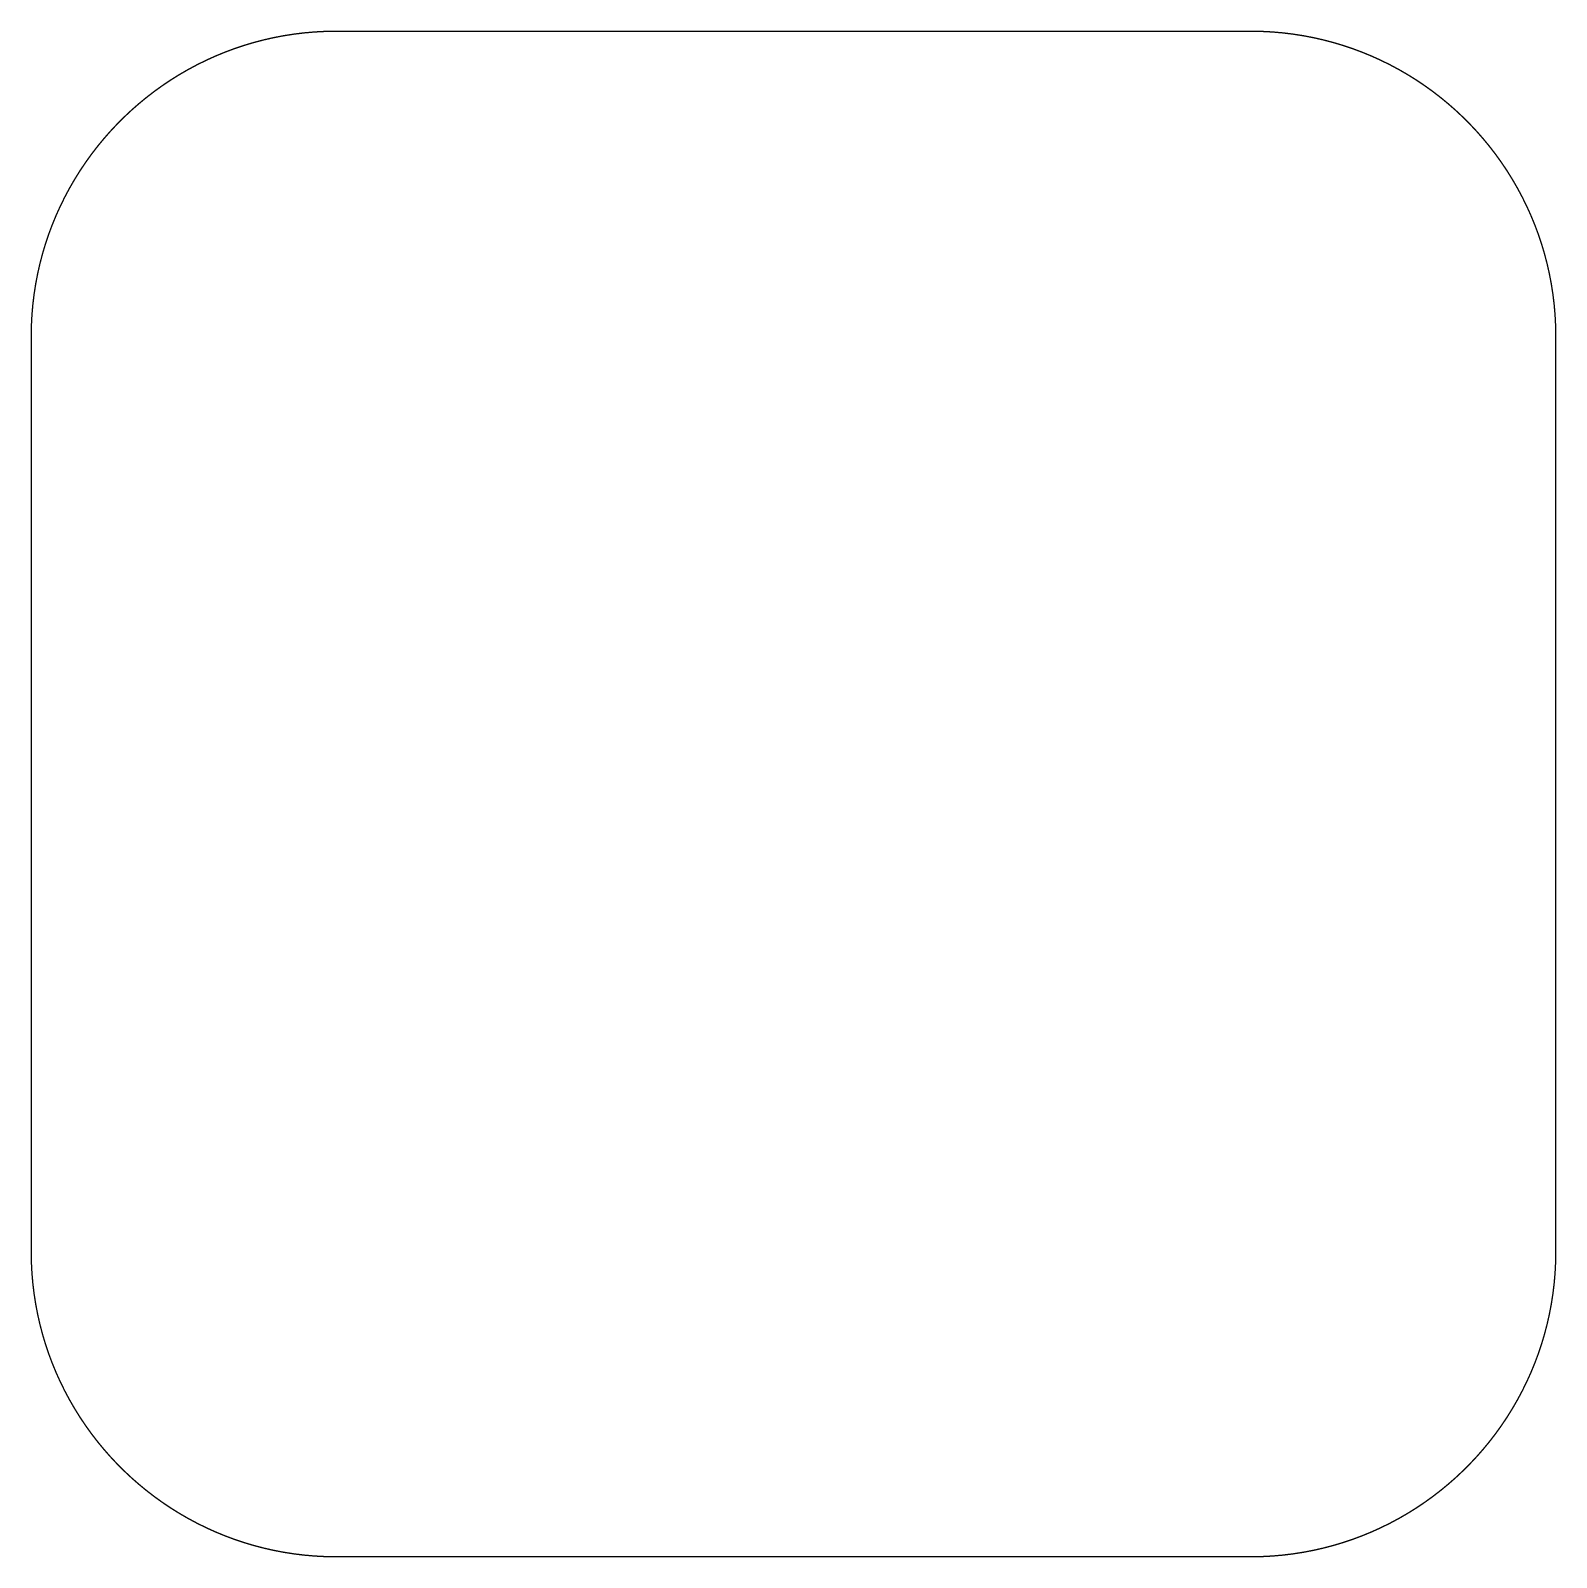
# Model space of a CAD drawing. Extents: x 0 to 11.5, y 0 to 11.5.
import ezdxf

# ---------------------------------------------------------------- set-up
doc = ezdxf.new("R2010")
doc.units = 0
doc.header["$LTSCALE"] = 0.166667
doc.layers.add('FOREGROUND', color=7, linetype='CONTINUOUS')

msp = doc.modelspace()

# ---------------------------------------------------------------- linework, layer by layer
at = {"layer": 'FOREGROUND', "linetype": 'CONTINUOUS', "const_width": 0.01}
msp.add_lwpolyline([(9.183333, 0.05), (9.263493, 0.051442), (9.342956, 0.055611), (9.421677, 0.06246), (9.499612, 0.071945), (9.576716, 0.084021), (9.652942, 0.098643), (9.728247, 0.115765), (9.802584, 0.135343), (9.87591, 0.157331), (9.948178, 0.181685), (10.019344, 0.208359), (10.089363, 0.237307), (10.158189, 0.268486), (10.225777, 0.30185), (10.292083, 0.337353), (10.357061, 0.374951), (10.420666, 0.414598), (10.482853, 0.45625), (10.543576, 0.499862), (10.602792, 0.545387), (10.660454, 0.592782), (10.716518, 0.642), (10.770938, 0.692998), (10.823669, 0.745729), (10.874666, 0.800149), (10.923885, 0.856213), (10.97128, 0.913875), (11.016805, 0.97309), (11.060416, 1.033814), (11.102068, 1.096001), (11.141716, 1.159606), (11.179314, 1.224584), (11.214817, 1.290889), (11.248181, 1.358478), (11.279359, 1.427304), (11.308308, 1.497322), (11.334982, 1.568488), (11.359335, 1.640757), (11.381324, 1.714082), (11.400901, 1.78842), (11.418024, 1.863725), (11.432645, 1.939951), (11.444722, 2.017054), (11.454207, 2.094989), (11.461056, 2.173711), (11.465224, 2.253174), (11.466667, 2.333333), (11.466667, 9.186667), (11.465224, 9.266836), (11.461055, 9.34631), (11.454204, 9.425041), (11.444716, 9.502986), (11.432637, 9.580098), (11.418012, 9.656334), (11.400885, 9.731647), (11.381303, 9.805993), (11.359309, 9.879326), (11.33495, 9.951602), (11.30827, 10.022775), (11.279315, 10.0928), (11.248129, 10.161633), (11.214758, 10.229227), (11.179246, 10.295538), (11.14164, 10.360521), (11.101984, 10.424131), (11.060322, 10.486322), (11.016702, 10.547049), (10.971166, 10.606268), (10.923762, 10.663932), (10.874533, 10.719998), (10.823525, 10.77442), (10.770782, 10.827152), (10.716351, 10.87815), (10.660277, 10.927369), (10.602603, 10.974763), (10.543376, 11.020287), (10.482641, 11.063897), (10.420442, 11.105546), (10.356825, 11.145191), (10.291835, 11.182785), (10.225517, 11.218284), (10.157917, 11.251643), (10.089079, 11.282816), (10.019048, 11.311758), (9.94787, 11.338425), (9.87559, 11.362771), (9.802252, 11.384751), (9.727903, 11.40432), (9.652586, 11.421432), (9.576348, 11.436043), (9.499233, 11.448108), (9.421287, 11.457581), (9.342554, 11.464418), (9.26308, 11.468572), (9.18291, 11.47), (2.33291, 11.47), (2.252762, 11.468543), (2.173309, 11.464361), (2.094599, 11.457499), (2.016675, 11.448002), (1.939583, 11.435914), (1.863369, 11.421282), (1.788076, 11.40415), (1.71375, 11.384563), (1.640436, 11.362566), (1.56818, 11.338205), (1.497026, 11.311524), (1.42702, 11.282569), (1.358206, 11.251385), (1.290629, 11.218017), (1.224336, 11.182509), (1.15937, 11.144907), (1.095777, 11.105257), (1.033602, 11.063603), (0.97289, 11.01999), (0.913686, 10.974463), (0.856035, 10.927068), (0.799983, 10.877849), (0.745574, 10.826852), (0.692854, 10.774122), (0.641867, 10.719704), (0.592659, 10.663642), (0.545274, 10.605983), (0.499758, 10.54677), (0.456157, 10.48605), (0.414514, 10.423868), (0.374875, 10.360267), (0.337286, 10.295295), (0.30179, 10.228994), (0.268434, 10.161412), (0.237263, 10.092592), (0.208321, 10.02258), (0.181653, 9.951421), (0.157305, 9.87916), (0.135322, 9.805843), (0.115749, 9.731513), (0.098631, 9.656217), (0.084013, 9.58), (0.07194, 9.502906), (0.062457, 9.42498), (0.055609, 9.346269), (0.051442, 9.266816), (0.05, 9.186667), (0.05, 2.333333), (0.051442, 2.253174), (0.055611, 2.173711), (0.06246, 2.094989), (0.071945, 2.017054), (0.084021, 1.939951), (0.098643, 1.863725), (0.115765, 1.78842), (0.135343, 1.714082), (0.157331, 1.640757), (0.181685, 1.568488), (0.208359, 1.497322), (0.237307, 1.427304), (0.268486, 1.358478), (0.30185, 1.290889), (0.337353, 1.224584), (0.374951, 1.159606), (0.414598, 1.096001), (0.45625, 1.033814), (0.499862, 0.97309), (0.545387, 0.913875), (0.592782, 0.856213), (0.642, 0.800149), (0.692998, 0.745729), (0.745729, 0.692998), (0.800149, 0.642), (0.856213, 0.592782), (0.913875, 0.545387), (0.97309, 0.499862), (1.033814, 0.45625), (1.096001, 0.414598), (1.159606, 0.374951), (1.224584, 0.337353), (1.290889, 0.30185), (1.358478, 0.268486), (1.427304, 0.237307), (1.497322, 0.208359), (1.568488, 0.181685), (1.640757, 0.157331), (1.714082, 0.135343), (1.78842, 0.115765), (1.863725, 0.098643), (1.939951, 0.084021), (2.017054, 0.071945), (2.094989, 0.06246), (2.173711, 0.055611), (2.253174, 0.051442), (2.333333, 0.05)], close=True, dxfattribs=at)

doc.saveas('drawing.dxf')
